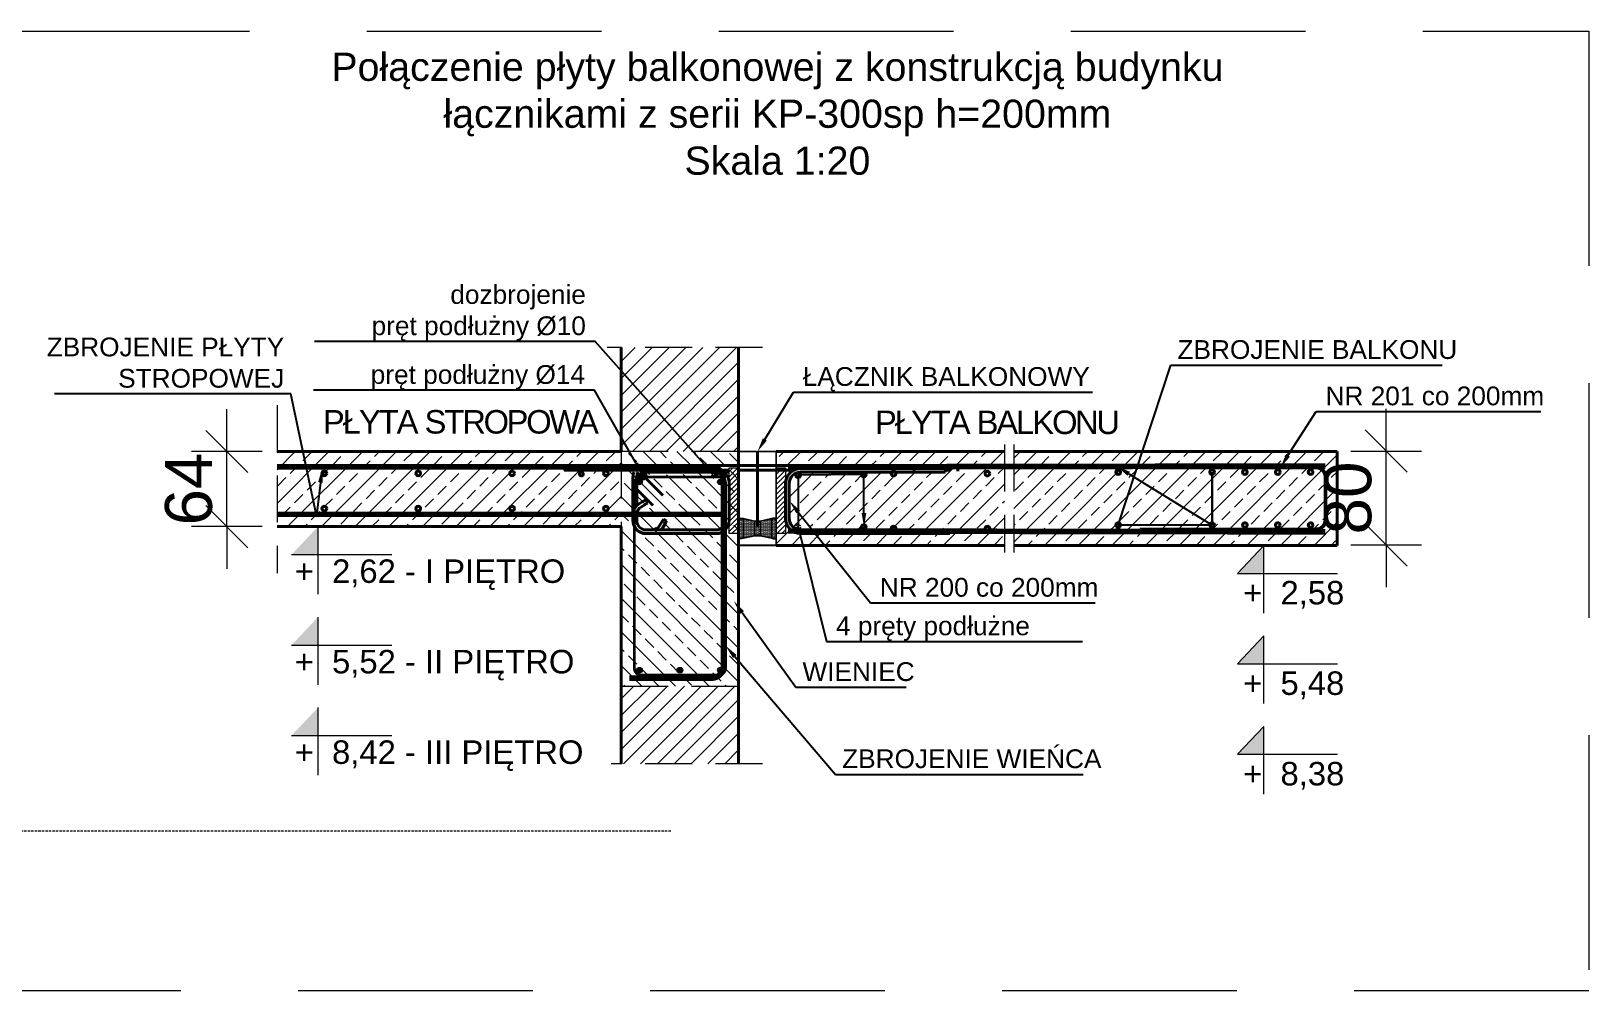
# Model space of a CAD drawing. Header units: millimetres. Extents: x -21220 to 1756793, y -806857 to 86733.
# Drawn here: x 218865 to 222183, y 80810 to 82855 of the extents above; entities that cross this region are included whole.
import ezdxf
from ezdxf import colors
from ezdxf.entities.mleader import LeaderData, LeaderLine
from ezdxf.math import Vec2, Vec3

# ---------------------------------------------------------------- set-up
doc = ezdxf.new("R2010")
doc.units = ezdxf.units.MM
doc.header["$LTSCALE"] = 10
doc.header["$MEASUREMENT"] = 0
for name, pattern in [('ACANSTGL', [0.11811023622, 0.07874015748, -0.03937007874]), ('DASHED', [0.75, 0.5, -0.25]), ('DASHED2', [0.375, 0.25, -0.125])]:
    doc.linetypes.add(name, pattern=pattern)
doc.layers.get('Defpoints').update_dxf_attribs({"color": 2, "lineweight": 50})
for name, color, linetype, lineweight in [('e-cad_prety_widok', 1, 'Continuous', 40), ('G-Bloki', 221, 'Continuous', 5), ('G-Cienka', 4, 'Continuous', 9), ('G-Elementy konstrukcyjne', 1, 'Continuous', 40), ('G-Kreskowanie', 9, 'Continuous', 5), ('G-Opisy', 2, 'Continuous', 18), ('G-Przerywana', 8, 'DASHED', 15), ('G-Wymiary', 4, 'Continuous', 9)]:
    doc.layers.add(name, color=color, linetype=linetype, lineweight=lineweight)
doc.layers.add('G-Prety', color=1, linetype='Continuous')
doc.styles.add('Arial-GG', font='arial.ttf')
doc.styles.get("Standard").update_dxf_attribs({"font": 'arial.ttf'})
doc.dimstyles.new('W-1 do 50-20-GG mm', dxfattribs={"dimscale": 50, "dimtxt": 2, "dimasz": 1.8, "dimexe": 1.5, "dimexo": 0, "dimgap": 0.6, "dimtad": 1, "dimdec": 1, "dimlfac": 0.4, "dimrnd": 1, "dimtxsty": 'Arial-GG', "dimblk": 'OBLIQUE', "dimcen": 0, "dimdle": 1, "dimclrd": 4, "dimclre": 4, "dimclrt": 7, "dimadec": 1, "dimazin": 0, "dimtfac": 1, "dimtdec": 1, "dimtix": 1, "dimtmove": 0, "dimatfit": 2, "dimfxl": 1.5, "dimfxlon": 1, "dimlwd": -1, "dimlwe": -1, "dimarcsym": 0})
pattern_1 = [(44.99999999999999, (-864958.3433152544, -88164.43516626302), (-35.92102448427661, 35.92102448427661), []), (44.99999999999999, (-864922.4222908304, -88164.43516626302), (-35.92102448427661, 35.92102448427661), [25.4, -12.7])]
pattern_2 = [(44.99999999999999, (220878.4282193531, 80228.0364859195), (-3.535533905932737, 3.535533905932738), [])]

# ---------------------------------------------------------------- blocks, each defined once
blk = doc.blocks.new('wkladka stalowa')
h = blk.add_hatch()
h.set_pattern_fill('DOTS', color=256, scale=1.5, style=0)
h.set_pattern_definition([(0, (-1041.12400830874, 2574.682249581525), (1.190625, 2.38125), [0, -2.38125])])
h.paths.add_polyline_path([(0.9999908777226665, 42.00000444438592), (10.99999087772267, 42.00000444438592), (34.99999087772267, 36.50000444438592), (46.99999087772267, 36.50000444438592), (70.99999087772267, 42.00000444438592), (80.99999087772267, 42.00000444438592), (80.99999087772267, 2.000004444385922), (70.99999087772267, 2.000004444385922), (46.99999087772267, 7.500004444385922), (34.99999087772358, 7.500004444385922), (10.99999087772267, 2.000004444385922), (0.9999908777226665, 2.000004444385922)])
for p, q in [((10.99999087772267, 42.00000444438592), (10.99999087772267, 2.000004444385922)), ((34.99999087772267, 36.50000444438592), (34.99999087772267, 7.500004444385922)), ((46.99999087772267, 36.50000444438592), (46.99999087772267, 7.500004444385922)), ((70.99999087772267, 42.00000444438592), (70.99999087772267, 2.000004444385922))]:
    blk.add_line(p, q)
for points in [[(7.999990877722666, 1.000004444385922), (7.999990877722666, 4.444385922397487e-06), (-9.122277333517559e-06, 4.444385922397487e-06), (-9.122277333517559e-06, 44.00000444438592), (7.999990877722666, 44.00000444438592), (7.999990877722666, 43.00000444438592)], [(0.9999908777226665, 42.00000444438592), (0.9999908777226665, 43.00000444438592), (11.11310806035726, 43.00000444438592), (35.11310806035726, 37.50000444438592), (46.88687369508807, 37.50000444438592), (70.88687369508807, 43.00000444438592), (80.99999087772267, 43.00000444438592), (80.99999087772267, 42.00000444438592)], [(0.9999908777226665, 42.00000444438592), (10.99999087772267, 42.00000444438592), (34.99999087772267, 36.50000444438592), (46.99999087772267, 36.50000444438592), (70.99999087772267, 42.00000444438592), (80.99999087772267, 42.00000444438592), (80.99999087772267, 2.000004444385922), (70.99999087772267, 2.000004444385922), (46.99999087772267, 7.500004444385922), (34.99999087772358, 7.500004444385922), (10.99999087772267, 2.000004444385922), (0.9999908777226665, 2.000004444385922), (0.9999908777226665, 42.00000444438592)], [(73.99999087772267, 1.000004444385922), (73.99999087772267, 4.444385922397487e-06), (81.99999087772267, 4.444385922397487e-06), (81.99999087772267, 44.00000444438592), (73.99999087772267, 44.00000444438592), (73.99999087772267, 43.00000444438592)], [(81.99999087772267, 43.00000444438592), (81.99999087772267, 1.000004444385922)], [(80.99999087772267, 2.000004444385922), (80.99999087772267, 1.000004444385922), (70.88687369508807, 1.000004444385922), (46.88687369508807, 6.500004444385922), (35.11310806035817, 6.500004444385922), (11.11310806035726, 1.000004444385922), (0.9999908777226665, 1.000004444385922), (0.9999908777226665, 2.000004444385922)]]:
    blk.add_lwpolyline(points)
blk = doc.blocks.new('_Oblique')
at = {"color": 0, "linetype": 'ByBlock', "lineweight": -2}
blk.add_line((-0.5, -0.5), (0.5, 0.5), dxfattribs=at)
blk = doc.blocks.new('*D958')
at = {"layer": 'Defpoints', "color": 0, "ltscale": 2, "transparency": 16777216}
for p in [(219281.5737355831, 81959.42570603767), (219365.266899704, 81959.42570603767, 0.05514700226830295), (219365.2668985245, 81799.42570603767, 0.05514700226830295)]:
    blk.add_point(p, dxfattribs=at)
at = {"layer": 'G-Wymiary', "color": 4, "ltscale": 2, "transparency": 16777216}
for p, q in [((219281.5737355831, 81959.42570603767), (219281.5737355831, 82049.42570603767)), ((219356.573726526, 81959.42570603767), (219206.5737355831, 81959.42570603767)), ((219281.5737355831, 81799.42570603767), (219281.5737355831, 81959.42570603767)), ((219356.573726526, 81799.42570603767), (219206.5737355831, 81799.42570603767)), ((219281.5737355831, 81799.42570603767), (219281.5737355831, 81709.42570603767))]:
    blk.add_line(p, q, dxfattribs=at)
at = {"layer": 'G-Wymiary', "color": 4, "ltscale": 2, "transparency": 16777216, "xscale": 90, "yscale": 90, "zscale": 90}
for p, rotation in [((219281.5737355831, 81959.42570603767), 270), ((219281.5737355831, 81799.42570603767), 90)]:
    blk.add_blockref('_Oblique', p, dxfattribs=dict(at, rotation=rotation))
at = {"layer": 'G-Wymiary', "color": 7, "ltscale": 2, "transparency": 16777216, "insert": (219200.5164368109, 81879.4257060377), "char_height": 100, "attachment_point": 5, "rotation": 90, "style": 'Arial-GG'}
blk.add_mtext('64', dxfattribs=at)
blk = doc.blocks.new('*D959')
at = {"layer": 'Defpoints', "color": 0, "ltscale": 2, "transparency": 16777216}
for p in [(220923.8132118734, 81960.30756004737, 0.05514700226830295), (221751.6464734427, 81960.30756004737), (220923.8132118734, 81760.30756004737, 0.05514700226830295)]:
    blk.add_point(p, dxfattribs=at)
at = {"layer": 'G-Wymiary', "color": 4, "ltscale": 2, "transparency": 16777216}
for p, q in [((221751.6464734427, 81960.30756004737), (221751.6464734427, 82050.30756004737)), ((221676.6464737225, 81960.30756004737), (221826.6464734427, 81960.30756004737)), ((221751.6464734427, 81760.30756004737), (221751.6464734427, 81960.30756004737)), ((221676.6464737225, 81760.30756004737), (221826.6464734427, 81760.30756004737)), ((221751.6464734427, 81760.30756004737), (221751.6464734427, 81670.30756004737))]:
    blk.add_line(p, q, dxfattribs=at)
at = {"layer": 'G-Wymiary', "color": 4, "ltscale": 2, "transparency": 16777216, "xscale": 90, "yscale": 90, "zscale": 90}
for p, rotation in [((221751.6464734427, 81960.30756004737), 270), ((221751.6464734427, 81760.30756004737), 90)]:
    blk.add_blockref('_Oblique', p, dxfattribs=dict(at, rotation=rotation))
at = {"layer": 'G-Wymiary', "color": 7, "ltscale": 2, "transparency": 16777216, "insert": (221670.5891746705, 81860.3075600474), "char_height": 100, "attachment_point": 5, "rotation": 90, "style": 'Arial-GG'}
blk.add_mtext('80', dxfattribs=at)

msp = doc.modelspace()

# ---------------------------------------------------------------- hatches: boundary and pattern name
at = {"layer": 'G-Kreskowanie', "ltscale": 2}
h = msp.add_hatch(dxfattribs=at)
h.set_pattern_fill('ANSI31', color=256, scale=8, style=0)
h.set_pattern_definition([(44.99999999999999, (-864958.3433152544, -88164.43516626302), (-17.9605122421383, 17.96051224213831), [])])
h.paths.add_polyline_path([(220121.7746614341, 82180.96838984615), (220121.7746588322, 82131.46221309016), (220274.5438261665, 81959.42569855764), (220371.9223645541, 81959.42569855764), (220371.9223644938, 81959.42569855764), (220371.9223643404, 82180.96838721819), (220121.7746614341, 82180.96838721819)])
h.paths.add_polyline_path([(220121.7746588322, 82131.46221309016), (220121.7746513314, 81988.72761421266), (220138.3746108201, 81959.42569855764), (220274.5438261665, 81959.42569855764)])
h.paths.add_polyline_path([(220371.9223649551, 81294.01444680523), (220371.9223646671, 81709.42569855764), (220371.9223645541, 81459.42569855764), (220121.7746738114, 81459.42569855764), (220121.7746516052, 81709.42569855764), (220121.7746405725, 81294.01444680523)])
h = msp.add_hatch(dxfattribs=at)
h.set_pattern_fill('ANSI33', color=256, scale=8, style=0)
h.set_pattern_definition(pattern_1)
h.paths.add_polyline_path([(220121.7746497903, 81959.42570121028), (219388.5276103418, 81959.42570306116), (219388.5276103418, 81799.42570306116), (220121.7746497903, 81799.42570121028), (220121.7746744747, 81799.42570121028), (220121.7746753595, 81919.42569855764), (220001.9223537799, 81919.42569855764), (220001.9223537792, 81929.42569855764), (220121.7746754331, 81929.42569855764), (220121.7746756542, 81959.42569855764)])
h.paths.add_polyline_path([(220040.9223537792, 81911.42569855764, -1), (220032.9223537792, 81911.42569855764, -1)], flags=16)
h.paths.add_polyline_path([(220451.9223537792, 81959.42569855764), (220451.9223537792, 81929.42569855764), (220821.9223537792, 81929.42569855764), (220821.9223537792, 81919.42569855764), (220811.9223537792, 81919.42569855764), (220811.9223537792, 81915.42569855764), (220639.5395532874, 81915.42569855764, -0.3657741380124415), (220643.7026853363, 81910.49623083451, -2.153450718222579), (220637.8658173853, 81915.42569855764), (220503.9223537792, 81915.42569855764, 0.414213562373095), (220479.9223537792, 81891.42569855764), (220479.9223537792, 81845.42569855764), (220479.9223537792, 81836.42569855764), (220479.9223537792, 81816.42569855764, 0.414213562373095), (220503.9223537792, 81792.42569855764), (220518.5286424239, 81792.42569855764), (220515.4145543538, 81810.70795359148), (220530.4286987321, 81792.42569855764), (220612.2839227612, 81792.42569855764), (220811.9223537792, 81792.42569855764), (220821.9223537792, 81792.42569855764), (220821.9223537792, 81784.42569855764), (220811.9223537792, 81784.42569855764), (220634.1910692961, 81784.42569855764), (220626.020366437, 81759.42569855764), (220938.1157754634, 81759.42569855764), (220938.1157754634, 81959.42569855764)])
h.paths.add_polyline_path([(220503.7026853363, 81798.92881325074, -1), (220493.7026853363, 81798.92881325074, -1)], flags=16)
h.paths.add_polyline_path([(220643.7026853363, 81798.22994562797, -1), (220633.7026853363, 81798.22994562797, -1)], flags=16)
h.paths.add_polyline_path([(220503.7026853363, 81908.82035265293, -1), (220493.7026853363, 81908.82035265293, -1)], flags=16)
h.paths.add_polyline_path([(220452.922353779, 81784.42569855764), (220452.922353779, 81773.4256985574), (220451.9223537792, 81773.4256985574), (220451.9223537792, 81759.42569855764), (220508.4568006624, 81759.42569855764), (220502.2732980009, 81784.46821719501, -0.3991925715631428), (220471.9223537792, 81816.42569855764), (220471.9223537792, 81784.42569855764)])
h.paths.add_polyline_path([(220508.4568006624, 81759.42569855764), (220524.1496616106, 81759.42569855764), (220519.8913137419, 81784.42569855764), (220503.9223537792, 81784.42569855764, -0.01288967109875869), (220502.2732980009, 81784.46821719501)])
h.paths.add_polyline_path([(220524.1496616106, 81759.42569855764), (220557.5296643164, 81759.42569855764), (220536.9986297828, 81784.42569855764), (220519.8913137419, 81784.42569855764)])
h.paths.add_polyline_path([(220557.5296643164, 81759.42569855764), (220604.9000383306, 81759.42569855764), (220610.4938901719, 81784.42569855764), (220536.9986297828, 81784.42569855764)])
h.paths.add_polyline_path([(220604.9000383306, 81759.42569855764), (220626.020366437, 81759.42569855764), (220634.1910692961, 81784.42569855764), (220610.4938901719, 81784.42569855764)])
h.paths.add_polyline_path([(220121.7746513314, 81988.72761421266), (220121.7746497914, 81959.42570118513), (220121.7746756542, 81959.42569855764), (220138.3746108201, 81959.42569855764)])
h = msp.add_hatch(dxfattribs=at)
h.set_pattern_fill('ANSI33', color=256, scale=8, angle=90, style=0)
h.set_pattern_definition([(135, (-895920.1553778506, -102292.8730028907), (-35.92102448427661, -35.92102448427661), []), (135, (-895920.1553778506, -102256.9519784667), (-35.92102448427661, -35.92102448427661), [25.4, -12.7])])
h.paths.add_polyline_path([(220371.9223669302, 81709.42569855764), (220371.9223645541, 81759.42569855764), (220371.9223652557, 81759.42569855764), (220371.9223655707, 81774.4256985567), (220371.9223645541, 81774.4256985567), (220370.9223645544, 81774.4256985567), (220370.9223645544, 81818.4256985567), (220371.9223645541, 81818.4256985567), (220371.9223645541, 81887.32569855708), (220371.9223645541, 81888.32569855708), (220371.9223645541, 81897.77491188166), (220371.9223645541, 81900.66392853623), (220364.5538432791, 81910.05892892717), (220364.5538432791, 81910.05892892671, 0.1989123673817974), (220341.926426281, 81919.43151192903), (220151.9223645541, 81919.43151192903), (220151.9223645541, 81919.42569855577, -0.414213562373095), (220154.9223645541, 81916.42569855577, -2.414213562373095), (220151.9223645541, 81919.42569855577), (220151.9223645541, 81919.43151192903), (220121.7746753595, 81919.43151192903), (220121.7746744747, 81799.42569855764), (220121.7746738114, 81799.42569855694), (220121.7746738114, 81459.42569855764), (220371.9223645541, 81459.42569855764)])
h.paths.add_polyline_path([(220221.7746500932, 81914.28816619352, -1), (220211.7746500932, 81914.28816619352, -1)], flags=16)
h.paths.add_polyline_path([(220371.9223645541, 81947.9256985567), (220371.9223645541, 81959.42569855764), (220121.7746756542, 81959.42569855764), (220121.7746754331, 81929.42569855764), (220371.9223645541, 81929.42569855764), (220371.9223645541, 81944.88124930556)])
h = msp.add_hatch(dxfattribs=at)
h.set_pattern_fill('ANSI33', color=256, scale=8, style=0)
h.set_pattern_definition(pattern_1)
h.paths.add_polyline_path([(220958.1157754634, 81959.42569855764), (220958.1157754634, 81759.42569855764), (221647.2950695101, 81759.42569855764), (221647.2950695101, 81959.42569855764)])
at = {"layer": 'G-Kreskowanie'}
h = msp.add_hatch(color=1, dxfattribs=at)
h.dxf.hatch_style = 1
edge = h.paths.add_edge_path()
edge.add_arc((220167.794698223, 81907.49395015556), 7, 0, 360)
h = msp.add_hatch(dxfattribs=at)
h.set_pattern_fill('ANSI31', color=256, style=0)
h.set_pattern_definition([(44.99999999999999, (-2959206.972357848, -270754.3525677901), (-2.245064030267288, 2.245064030267288), [])])
edge = h.paths.add_edge_path()
edge.add_arc((220318.4257304524, 81910.00937983277), 5.000000000354476, 191.4591559045767, 466.9596132830214)
edge.add_arc((220318.4257304524, 81910.00937983277), 4.999999999985653, 106.9596132830214, 191.4591559045766)
h = msp.add_hatch(dxfattribs=at)
h.set_pattern_fill('ANSI31', color=256, scale=60, style=0)
h.set_pattern_definition([(44.99999999999999, (220878.4282193531, 79812.43129276659), (-5.303300858899107, 5.303300858899107), [])])
h.paths.add_polyline_path([(220471.9223537792, 81784.42569855764), (220451.9223537792, 81784.42569855764), (220451.9223537792, 81924.42569855764), (220471.9223537792, 81924.42569855764)])
h.paths.add_polyline_path([(220371.9223537792, 81924.42569855764), (220371.9223537792, 81784.42569855764), (220351.9223537792, 81784.42569855764), (220351.9223537792, 81924.42569855764)])
at = {"layer": 'G-Kreskowanie', "ltscale": 2}
h = msp.add_hatch(color=256, dxfattribs=at)
edge = h.paths.add_edge_path()
edge.add_line((220811.9223537792, 81784.42569855764), (220811.9223537792, 81792.42569855764))
edge.add_line((220811.9223537792, 81792.42569855764), (220503.9223537792, 81792.42569855764))
edge.add_arc((220503.9374179977, 81816.46315687231), 24.03746303531029, 182.4736575954921, 269.96409287454134, ccw=False)
edge.add_line((220479.9223537792, 81815.42569855764), (220479.9223537792, 81891.42569855764))
edge.add_arc((220503.9223537794, 81891.4256985574), 24.00000000018626, 90.00000000077819, 180, ccw=False)
edge.add_line((220503.9223537792, 81915.42569855764), (220811.9223537792, 81915.42569855764))
edge.add_line((220811.9223537792, 81915.42569855764), (220811.9223537792, 81923.42569855764))
edge.add_line((220811.9223537792, 81923.42569855764), (220503.9223537792, 81923.42569855764))
edge.add_arc((220503.9223537792, 81891.42569855752), 32.00000000006985, 90, 179.9999999998332)
edge.add_line((220471.9223537792, 81891.42569855764), (220471.9223537792, 81815.42569855764))
edge.add_arc((220503.9335857939, 81816.45342192706), 32.02772533930901, 181.8388543340258, 269.9799065647017)
edge.add_line((220503.9223537794, 81784.42569855764), (220811.9223537789, 81784.42569855764))
at = {"layer": 'G-Kreskowanie'}
h = msp.add_hatch(dxfattribs=at)
h.set_pattern_fill('ANSI31', color=256, scale=40, style=0)
h.set_pattern_definition(pattern_2)
edge = h.paths.add_edge_path()
edge.add_arc((220498.7026853375, 81908.82035265304), 5.000000000354476, 191.4591559045767, 466.9596132830214)
edge.add_arc((220498.7026853375, 81908.82035265304), 4.999999999985653, 106.9596132830214, 191.4591559045766)
h = msp.add_hatch(dxfattribs=at)
h.set_pattern_fill('ANSI31', color=256, scale=40, style=0)
h.set_pattern_definition(pattern_2)
edge = h.paths.add_edge_path()
edge.add_arc((220638.7026853375, 81910.49623083451), 5.000000000354476, 191.4591559045767, 466.9596132830214)
edge.add_arc((220638.7026853375, 81910.49623083451), 4.999999999985653, 106.9596132830214, 191.4591559045766)
at = {"layer": 'G-Kreskowanie', "ltscale": 0.8}
h = msp.add_hatch(color=256, dxfattribs=at)
edge = h.paths.add_edge_path()
edge.add_arc((220160.7223645542, 81894.40666405275), 6.000000009000001, 0, 360)
h = msp.add_hatch(color=256, dxfattribs=at)
edge = h.paths.add_edge_path()
edge.add_arc((220333.1223645539, 81894.40666405275), 6.000000018000001, 0, 360)
for points in [[(219475.9869712526, 81799.42569295946), (219475.9869619047, 81799.42569295946), (219419.5469712524, 81739.7657028404), (219475.9869712526, 81739.7657028404)], [(221491.1163644397, 81759.42568867654), (221491.1163550918, 81759.42568867654), (221434.6763644395, 81699.7656985576), (221491.1163644397, 81699.7656985576)], [(219475.9869712526, 81606.588701954), (219475.9869619047, 81606.588701954), (219419.5469712524, 81546.92871183506), (219475.9869712526, 81546.92871183506)], [(221491.1163644397, 81566.58869767119), (221491.1163550918, 81566.58869767119), (221434.6763644395, 81506.92870755214), (221491.1163644397, 81506.92870755214)], [(219475.9869712526, 81413.75171094853), (219475.9869619047, 81413.75171094853), (219419.5469712524, 81354.09172082948), (219475.9869712526, 81354.09172082948)], [(221491.1163644397, 81373.75170666561), (221491.1163550918, 81373.75170666561), (221434.6763644395, 81314.09171654657), (221491.1163644397, 81314.09171654657)]]:
    msp.add_hatch(color=256, dxfattribs=at).paths.add_polyline_path(points)
at = {"layer": 'G-Kreskowanie', "ltscale": 2}
h = msp.add_hatch(dxfattribs=at)
h.set_pattern_fill('ANSI31', color=256, scale=40, style=0)
h.set_pattern_definition(pattern_2)
edge = h.paths.add_edge_path()
edge.add_arc((220498.7026853375, 81798.92881325062), 5.000000000354476, -106.95961328302138, 168.5408440954233, ccw=False)
edge.add_arc((220498.7026853375, 81798.92881325062), 4.999999999985653, 168.5408440954233, 253.04038671697862, ccw=False)
at = {"layer": 'G-Kreskowanie'}
h = msp.add_hatch(dxfattribs=at)
h.set_pattern_fill('ANSI31', color=256, scale=40, style=0)
h.set_pattern_definition(pattern_2)
edge = h.paths.add_edge_path()
edge.add_arc((220638.7026853375, 81798.22994562797), 5.000000000354476, -106.95961328302138, 168.5408440954233, ccw=False)
edge.add_arc((220638.7026853375, 81798.22994562797), 4.999999999985653, 168.5408440954233, 253.04038671697862, ccw=False)
at = {"layer": 'G-Kreskowanie', "ltscale": 0.8}
h = msp.add_hatch(color=256, dxfattribs=at)
edge = h.paths.add_edge_path()
edge.add_arc((220160.7223645542, 81493.44583370606), 6.000000009000001, 0, 360)
h = msp.add_hatch(color=256, dxfattribs=at)
edge = h.paths.add_edge_path()
edge.add_arc((220246.9223645541, 81493.44583370606), 6.000000009000001, 0, 360)
h = msp.add_hatch(color=256, dxfattribs=at)
edge = h.paths.add_edge_path()
edge.add_arc((220333.1223645539, 81493.44583370606), 6.000000018000001, 0, 360)

# ---------------------------------------------------------------- linework, layer by layer
at = {"color": 1}
msp.add_line((220351.9223537792, 81836.42569855764), (220351.9223537792, 81902.42569855764), dxfattribs=at)
at = {"layer": 'e-cad_prety_widok', "color": 1}
for p, q in [((220163.2190606906, 81915.42569855764), (220319.9223537792, 81915.42569855764)), ((220503.9223537792, 81923.42569855764), (220811.9223537792, 81923.42569855764)), ((220146.9223537792, 81904.42569855764), (220146.9223537792, 81812.42569855764)), ((220154.9223537792, 81904.42569855764), (220154.9223537792, 81844.00530522759)), ((220343.9223537792, 81891.42569855764), (220343.9223537792, 81812.42569855764)), ((220351.9223537792, 81812.42569855764), (220351.9223537792, 81891.42569855764)), ((220471.9223537792, 81845.42569855764), (220471.9223537792, 81891.42569855764)), ((220471.9223537792, 81816.42569855764), (220471.9223537792, 81891.42569855764)), ((220160.9223537792, 81848.67440986342), (220173.9127348363, 81856.17440986342)), ((220177.9127348363, 81849.24620663316), (220164.9243163746, 81841.7473397383)), ((220173.9127348363, 81856.17440986342), (220177.9127348363, 81849.24620663316)), ((220154.9223537792, 81812.42569855764), (220154.9223537792, 81824.45617746818)), ((220211.7428618546, 81815.4160796142), (220204.2428618546, 81802.42569855764)), ((220211.1710650851, 81798.42569855764), (220218.6710650851, 81811.4160796142)), ((220218.6710650851, 81811.4160796142), (220211.7428618546, 81815.4160796142)), ((220323.9223537792, 81792.42569855764), (220174.9223537792, 81792.42569855764)), ((220174.9223537792, 81784.42569855764), (220323.9223537792, 81784.42569855764)), ((220821.9223537792, 81792.42569855764), (220821.9223537792, 81784.42569855764))]:
    msp.add_line(p, q, dxfattribs=at)
at = {"layer": 'e-cad_prety_widok', "ltscale": 2}
for p, q in [((220503.9223537792, 81923.42569855764), (220811.9223537792, 81923.42569855764)), ((220503.9223537792, 81915.42569855764), (220811.9223537792, 81915.42569855764)), ((220811.9223537792, 81915.42569855764), (220503.9223537792, 81915.42569855764)), ((220746.0007565524, 81925.43712918914), (220746.0007565524, 81917.43712918914)), ((220746.0007565524, 81925.43712918914), (220746.0007565524, 81917.43712918914)), ((220811.9223537792, 81923.42569855764), (220811.9223537792, 81915.42569855764)), ((220839.1120016482, 81917.43712918914), (220839.1120016482, 81927.43712918914)), ((220479.9223537792, 81845.42569855764), (220479.9223537792, 81891.42569855764)), ((220479.9223537792, 81891.42569855764), (220479.9223537792, 81816.42569855764)), ((220479.9223537792, 81891.42569855764), (220479.9223537792, 81816.42569855764)), ((220503.9223537792, 81792.42569855764), (220821.9223537792, 81792.42569855764)), ((220503.9223537792, 81792.42569855764), (220811.9223537792, 81792.42569855764)), ((220821.9223537792, 81784.42569855764), (220503.9223537792, 81784.42569855764)), ((220811.9223537792, 81784.42569855764), (220503.9223537792, 81784.42569855764)), ((220746.0007565524, 81790.43712918635), (220746.0007565524, 81782.43712918635)), ((220755.1120016482, 81782.43712918635), (220755.1120016482, 81790.43712918635))]:
    msp.add_line(p, q, dxfattribs=at)
at = {"layer": 'e-cad_prety_widok', "linetype": 'ACANSTGL', "ltscale": 15}
msp.add_line((220471.9223537792, 81816.42569855764), (220471.9223537792, 81891.42569855764), dxfattribs=at)
at = {"layer": 'e-cad_prety_widok', "color": 1}
for points in [[(220351.9223537792, 81919.42569855764), (220319.9223537792, 81919.42569855764), (220001.9223537799, 81919.42569855764), (220001.9223537792, 81929.42569855764), (220371.9223537792, 81929.42569855764)], [(220351.9223537792, 81915.42569855764), (220341.0883642677, 81915.42569855764)], [(220371.922364583, 81929.42569855764), (220821.9223537792, 81929.42569855764), (220821.9223537792, 81919.42569855764), (220821.9223537792, 81919.42569855764)], [(220488.4304203938, 81919.42569855764), (220371.9223645928, 81919.42569855764)], [(220821.9223537792, 81919.42569855764), (220811.9223537792, 81919.42569855764)]]:
    msp.add_lwpolyline(points, dxfattribs=at)
at = {"layer": 'e-cad_prety_widok', "ltscale": 2}
msp.add_lwpolyline([(221226.2949695101, 81793.42570306116, 8, 8, 0), (221602.2951695097, 81793.42590306117, 8, 8, 0.41421356), (221622.2951695097, 81813.42570306116, 8, 8, 0), (221622.2949695101, 81905.42570306116, 8, 8, 0.41421356), (221602.2951695097, 81925.42590306117, 8, 8, 0), (221226.2951695097, 81925.42580306111, 0, 0, 0)], format="xyseb", dxfattribs=at)
for points in [[(220479.9223537792, 81891.42569855764), (220479.9223537792, 81836.42569855764)], [(220811.9223537792, 81784.42569855764), (220811.9223537792, 81792.42569855764)]]:
    msp.add_lwpolyline(points, dxfattribs=at)
for centre in [(219489.3250437041, 81912.79554111836), (219689.3250437041, 81912.79554111836), (219889.3250437041, 81912.79554111836), (220089.3250437041, 81912.79554111836), (220498.7026853363, 81908.82035265293), (220638.7026853363, 81910.49623083451), (220702.0540439456, 81912.29961575556), (220902.0540439456, 81912.29961575556), (221180.6506422539, 81915.51025787904), (221380.6506422539, 81915.51025787904), (221450.6506422539, 81915.51025787904), (221520.6506422539, 81915.51025787904), (221590.6506422539, 81915.51025787904), (219489.3250437041, 81837.91471215943), (219689.3250437041, 81837.91471215943), (219889.3250437041, 81837.91471215943), (220089.3250437041, 81837.91471215943), (221180.6506422539, 81802.70664966223), (221380.6506422539, 81802.70664966223), (221450.6506422539, 81802.70664966223), (221520.6506422539, 81802.70664966223), (221590.6506422539, 81802.70664966223), (220638.7026853363, 81798.22994562797), (220702.0540439456, 81795.29767557362), (220902.0540439456, 81795.29767557362)]:
    msp.add_circle(centre, 5, dxfattribs=at)
at = {"layer": 'e-cad_prety_widok', "color": 1}
for centre, radius in [((220036.9223537792, 81911.42569855764), 4), ((220167.794698223, 81907.49395015556), 7)]:
    msp.add_circle(centre, radius, dxfattribs=at)
at = {"layer": 'e-cad_prety_widok', "linetype": 'ACANSTGL', "ltscale": 15}
msp.add_circle((220318.4257304519, 81910.00937983277), 5, dxfattribs=at)
msp.add_circle((220318.4257304519, 81910.00937983277), 5, dxfattribs=at)
at = {"layer": 'e-cad_prety_widok', "color": 1}
for centre, radius, start, end in [((220174.9223537792, 81904.42569855764), 28.0000000000497, 156.8676035950301, 180), ((220174.9223537792, 81904.42569855764), 20.00000000000285, 146.6329870375709, 180), ((220319.9223537792, 81891.42569855764), 24, 0, 90), ((220319.9223537792, 81891.42569855764), 32, 0, 48.59037786341514), ((220175.187537238, 81824.15331043105), 28.36863334768087, 120.1841864114346, 175.1054192064119), ((220174.9297736716, 81824.42137985397), 20.00745015296953, 120.0057281562748, 180.0996507493219), ((220174.9223537792, 81812.42569855764), 28, 180, 270), ((220174.9223537792, 81812.42569855764), 20, 180, 270), ((220323.9223537792, 81812.42569855764), 28, 270, 0), ((220323.9223537792, 81812.42569855764), 20, 270, 0), ((220186.9223537792, 81812.42569855764), 20.00000000007763, 270, 329.9999999958286), ((220186.9223537792, 81812.42569855729), 27.99999999995642, 314.4153086055879, 329.9999999958286)]:
    msp.add_arc(centre, radius, start, end, dxfattribs=at)
at = {"layer": 'e-cad_prety_widok', "ltscale": 2}
for centre, radius, start, end in [((220503.9223537792, 81891.42569855764), 32, 90, 180), ((220503.9223537792, 81891.42569855764), 32, 90, 180), ((220503.9223537792, 81891.42569855764), 24, 90, 180), ((220503.9223537792, 81891.42569855764), 23.9999999999709, 90, 180), ((220503.9223537792, 81816.42569855764), 32, 180, 270), ((220503.9223537792, 81816.42569855764), 32, 180, 270), ((220503.9223537792, 81816.42569855764), 24, 180, 270), ((220503.9223537792, 81816.42569855764), 24, 180, 270)]:
    msp.add_arc(centre, radius, start, end, dxfattribs=at)
at = {"layer": 'G-Cienka', "ltscale": 0.8}
msp.add_lwpolyline([(220210.8843053312, 81865.45792671107, 6, 6, 0), (220175.5289662716, 81900.81326577056, 6, 6, 0.66817864), (220149.9223645541, 81890.20666405279, 6, 6, 0), (220149.9223645541, 81497.64583370613, 6, 6, 0.41421356), (220164.9223645541, 81482.64583370613, 6, 6, 0), (220328.9223645541, 81482.64583370613, 6, 6, 0.41421356), (220343.9223645541, 81497.64583370613, 6, 6, 0), (220343.9223645541, 81890.20666405279, 6, 6, 0.41421356), (220328.9223645541, 81905.20666405279, 6, 6, 0), (220164.9223645541, 81905.20666405279, 6, 6, 0.66817864), (220154.315762836, 81879.60006233491, 6, 6, 0), (220189.6711018954, 81844.24472327554, 0, 0, 0)], format="xyseb", dxfattribs=at)
at = {"layer": 'G-Cienka'}
for points in [[(220371.9223537792, 81784.42569855764), (220351.9223537792, 81784.42569855764), (220351.9223537792, 81924.42569855764), (220371.9223537792, 81924.42569855764)], [(220451.9223537792, 81924.42569855764), (220471.9223537792, 81924.42569855764), (220471.9223537792, 81784.42569855764), (220451.9223537792, 81784.42569855764)]]:
    msp.add_lwpolyline(points, dxfattribs=at)
at = {"layer": 'G-Cienka', "ltscale": 0.8}
for centre, radius in [((220160.7223645542, 81894.40666405275), 6.000000009000001), ((220333.1223645539, 81894.40666405275), 6.000000018000001), ((220160.7223645542, 81493.44583370606), 6.000000009000001), ((220246.9223645541, 81493.44583370606), 6.000000009000001), ((220333.1223645539, 81493.44583370606), 6.000000018000001)]:
    msp.add_circle(centre, radius, dxfattribs=at)
at = {"layer": 'G-Elementy konstrukcyjne', "ltscale": 2}
for p, q in [((220121.7746614341, 82180.96838984615), (220121.7746497914, 81959.42570118513)), ((220371.9223649551, 81294.01444680523), (220371.9223643404, 82180.96838721819)), ((219388.5276103418, 81959.42570306116), (220121.7746497903, 81959.42570121028)), ((220411.9223537792, 81799.19630893774), (220411.9223537792, 81959.42569855764)), ((220451.9223537792, 81959.42569855764), (220938.1157754634, 81959.42569855764)), ((220958.1157754634, 81959.42569855764), (221647.2950695101, 81959.42569855764)), ((221647.2950695101, 81959.42569855764), (221647.2950695101, 81759.42569855764)), ((219388.5276103418, 81799.42570306116), (220121.7746497903, 81799.42570121028)), ((220121.7746539954, 81799.42570121028), (220121.7746405725, 81294.01444680523)), ((220451.9223537792, 81759.42569855764), (220938.1157754634, 81759.42569855764)), ((220958.1157754634, 81759.42569855764), (221647.2950695101, 81759.42569855764))]:
    msp.add_line(p, q, dxfattribs=at)
at = {"layer": 'G-Elementy konstrukcyjne', "ltscale": 2, "const_width": 4}
msp.add_lwpolyline([(220451.9223537792, 81759.42569855764), (220371.9223537792, 81759.42569855764), (220371.9223537792, 81959.42569855764), (220451.9223537792, 81959.42569855764)], close=True, dxfattribs=at)
at = {"layer": 'G-Opisy'}
for p, q in [((219475.9869712526, 81655.09570284036), (219475.9869712526, 81799.42570284044)), ((221491.1163644397, 81759.42569855764), (221434.6763644395, 81699.7656985576)), ((221491.1163644397, 81615.09569855756), (221491.1163644397, 81759.42569855764)), ((219419.5469712524, 81739.7657028404), (219632.9264986934, 81739.7657028404)), ((221434.6763644395, 81699.7656985576), (221648.0558918805, 81699.7656985576)), ((219475.9869712526, 81462.2587118349), (219475.9869712526, 81606.58871183498)), ((219419.5469712524, 81546.92871183506), (219632.9264986934, 81546.92871183506)), ((221491.1163644397, 81566.58870755206), (221434.6763644395, 81506.92870755214)), ((221491.1163644397, 81422.25870755198), (221491.1163644397, 81566.58870755206)), ((221434.6763644395, 81506.92870755214), (221648.0558918805, 81506.92870755214)), ((219475.9869712526, 81269.42172082933), (219475.9869712526, 81413.7517208294)), ((219419.5469712524, 81354.09172082948), (219632.9264986934, 81354.09172082948)), ((221491.1163644397, 81373.7517165466), (221434.6763644395, 81314.09171654657)), ((221491.1163644397, 81229.42171654652), (221491.1163644397, 81373.7517165466)), ((221434.6763644395, 81314.09171654657), (221648.0558918805, 81314.09171654657))]:
    msp.add_line(p, q, dxfattribs=at)
at = {"layer": 'G-Prety', "linetype": 'DASHED2', "ltscale": 100, "const_width": 12}
msp.add_lwpolyline([(220139.4222645471, 81476.43724503694), (220314.4224645467, 81476.43704503682, 0.41421356), (220339.4224645467, 81501.43724503694), (220339.4222645471, 81901.43724503694, 0.41421356), (220314.4224645467, 81926.43704503682), (219388.5276103418, 81926.43713126506)], format="xyb", dxfattribs=at)
for points in [[(220477.1700235321, 81926.59367192443), (221622.1427392629, 81928.4257397129)], [(219388.5276103418, 81825.48613469617), (220346.9223645469, 81825.48613469617)], [(220477.1700235321, 81790.0443041278), (221622.1427392629, 81788.21223633946)]]:
    msp.add_lwpolyline(points, dxfattribs=at)
at = {"layer": 'G-Przerywana', "ltscale": 100}
msp.add_lwpolyline([(218829.7662336095, 82855.17163289315), (222183.4317412504, 82855.17163289315), (222183.4317412504, 80810.0759457259), (218829.7662336095, 80810.0759457259)], close=True, dxfattribs=at)
at = {"layer": 'G-Przerywana', "ltscale": 20}
for points in [[(220422.7588101067, 82180.96838721819), (220091.760481504, 82180.96838721819)], [(219388.5276103418, 82058.47681802511), (219388.5276103418, 81700.24617786403)], [(220938.1157754634, 81974.42569855764), (220938.1157754634, 81744.42569855764)], [(220958.1157754634, 81974.42569855764), (220958.1157754634, 81744.42569855764)], [(220422.7588101067, 81294.01444680523), (220100.5166055821, 81294.01444680523)]]:
    msp.add_lwpolyline(points, dxfattribs=at)
msp.add_lwpolyline([(220371.9223645541, 81959.42569855764), (220121.7746756542, 81959.42569855764), (220121.7746738114, 81459.42569855764), (220371.9223645541, 81459.42569855764)], close=True, dxfattribs=at)
at = {"layer": 'G-Przerywana'}
msp.add_lwpolyline([(215227.4793452842, 81150.72221473407), (220227.4793452842, 81150.72221473407)], dxfattribs=at)
at = {"layer": 'G-Przerywana', "linetype": 'ACANSTGL', "ltscale": 15}
for centre in [(220498.7026853363, 81908.82035265293), (220638.7026853363, 81910.49623083451), (220498.7026853363, 81798.92881325074), (220498.7026853363, 81798.92881325074), (220638.7026853363, 81798.22994562797)]:
    msp.add_circle(centre, 5, dxfattribs=at)

# ---------------------------------------------------------------- block references
at = {"layer": 'G-Bloki', "xscale": -1}
msp.add_blockref('wkladka stalowa', (220452.9223446567, 81773.42569411302), dxfattribs=at)

# ---------------------------------------------------------------- texts
at = {"layer": 'G-Opisy', "insert": (220454.677693706, 82678.79641413584, 0.1102940045366059), "char_height": 60, "width": 1930.451373975356, "attachment_point": 5}
msp.add_mtext('Połączenie płyty balkonowej z konstrukcją budynku \\Płącznikami z serii KP-300sp h=200mm\\PSkala 1:20', dxfattribs=at)
at = {"layer": 'G-Opisy', "color": 3, "char_height": 50, "attachment_point": 1, "style": 'Arial-GG'}
for s, insert, width in [('\\T0.9;\\Q0;\\W1;PŁYTA STROPOWA', (219486.2613020502, 82047.65933760302, -0.05514700226830295), 718.6935620978475), ('\\T0.9;\\Q0;\\W1;PŁYTA BALKONU', (220662.4748199978, 82046.60689400393, -0.05514700226830295), 563.6646698674245)]:
    msp.add_mtext(s, dxfattribs=dict(at, insert=insert, width=width))
at = {"layer": 'G-Opisy', "char_height": 50, "attachment_point": 7, "style": 'Arial-GG'}
for s, insert in [('+  2,62 - I PIĘTRO', (219426.2070651648, 81664.26045284048)), ('+  2,58', (221446.8653925327, 81624.26044855756)), ('+  5,52 - II PIĘTRO', (219426.2070651648, 81471.4234618349)), ('+  5,48', (221446.8653925327, 81431.4234575521)), ('+  8,42 - III PIĘTRO', (219426.2070651648, 81278.58647082956)), ('+  8,38', (221446.8653925327, 81238.58646654664))]:
    msp.add_mtext(s, dxfattribs=dict(at, insert=insert))

# ---------------------------------------------------------------- dimensions: what is measured, and where the dimension line sits
at = {"layer": 'G-Wymiary', "ltscale": 2}
for base, p1, p2, picture, middle in [((219281.5737355831, 81959.42570603767, -0.05514700226830295), (219365.2668985245, 81799.42570603767), (219365.266899704, 81959.42570603767), '*D958', (219200.5164368109, 81879.4257060377, -0.05514700226830295)), ((221751.6464734427, 81960.30756004737, -0.05514700226830295), (220923.8132118734, 81760.30756004737), (220923.8132118734, 81960.30756004737), '*D959', (221670.5891746705, 81860.3075600474, -0.05514700226830295))]:
    dim = msp.add_linear_dim(base=base, p1=p1, p2=p2, angle=90, dimstyle='W-1 do 50-20-GG mm', dxfattribs=at)
    dim.commit()
    dim.dimension.update_dxf_attribs({"geometry": picture, "text_midpoint": middle})

# ---------------------------------------------------------------- leaders
at = {"layer": 'G-Opisy', "ltscale": 50}
ml = msp.add_multileader_mtext('Standard', dxfattribs=at)
ml.set_content('dozbrojenie\\Ppręt podłużny %%C10 ', color=2, style='Arial-GG')
ml.set_leader_properties(color=4)
ml.build(insert=Vec2(0, 0))
ml.multileader.update_dxf_attribs({"text_left_attachment_type": 5, "text_right_attachment_type": 5, "dogleg_length": 10, "arrow_head_size": 30, "scale": 2.5})
ctx = ml.context
ctx.base_point, ctx.scale, ctx.char_height, ctx.arrow_head_size, ctx.landing_gap_size, ctx.plane_origin = Vec3(219586.3257358147, 82194.03221211478), 2.5, 40, 30, 10, Vec3(219830.7910491643, 82875.26360605308)
ctx.left_attachment, ctx.right_attachment, ctx.text_align_type = 5, 5, 2
notes = []
notes.append((ctx, [(0, (1, 1, 0), (220066.6122296755, 82194.03221211478), (-1, 0), 10, [(0, [(220318.8257304518, 81910.00937983277)], 0, [])])]))
ctx.mtext.insert, ctx.mtext.defined_height, ctx.mtext.alignment, ctx.mtext.line_spacing_style, ctx.mtext.flow_direction = Vec3(220046.6122296755, 82314.03221211478), 32, 3, 2, 5
ml = msp.add_multileader_mtext('Standard', dxfattribs=at)
ml.set_content('ZBROJENIE PŁYTY\\PSTROPOWEJ', color=2, style='Arial-GG')
ml.set_leader_properties(color=4)
ml.build(insert=Vec2(0, 0))
ml.multileader.update_dxf_attribs({"text_left_attachment_type": 5, "text_right_attachment_type": 5, "dogleg_length": 10, "arrow_head_size": 30, "scale": 2.5})
ctx = ml.context
ctx.base_point, ctx.scale, ctx.char_height, ctx.arrow_head_size, ctx.landing_gap_size, ctx.plane_origin = Vec3(218889.356404303, 82082.14089731337), 2.5, 40, 30, 10, Vec3(219420.3934806231, 82660.86700188601)
ctx.left_attachment, ctx.right_attachment, ctx.text_align_type = 5, 5, 2
notes.append((ctx, [(1, (1, 1, 0), (219417.9403060765, 82082.14089731337), (-1, 0), 4, [(1, [(219484.7525820176, 81923.45443554968), (219472.4492707131, 81822.900172089)], 0, [])])]))
ctx.mtext.insert, ctx.mtext.defined_height, ctx.mtext.alignment, ctx.mtext.line_spacing_style, ctx.mtext.flow_direction = Vec3(219403.9403060765, 82202.14089731337), 32, 3, 2, 5
ml = msp.add_multileader_mtext('Standard', dxfattribs=at)
ml.set_content('ZBROJENIE BALKONU', color=2, style='Arial-GG')
ml.set_leader_properties(color=4)
ml.build(insert=Vec2(0, 0))
ml.multileader.update_dxf_attribs({"text_left_attachment_type": 5, "text_right_attachment_type": 5, "dogleg_length": 10, "arrow_head_size": 30, "scale": 2.5})
ctx = ml.context
ctx.base_point, ctx.scale, ctx.char_height, ctx.arrow_head_size, ctx.landing_gap_size, ctx.plane_origin = Vec3(221297.0354917822, 82143.34790369857), 2.5, 40, 30, 10, Vec3(221329.9802013913, 82722.0740082711)
ctx.left_attachment, ctx.right_attachment = 5, 5
notes.append((ctx, [(0, (1, 1, 0), (221293.0354917822, 82143.34790369857), (1, 0), 4, [(4, [(221177.6986519194, 81927.71458591428), (221380.6506422539, 81802.70664966223), (221380.6506422539, 81915.51025787904), (221380.6506422539, 81802.70664966223), (221180.6506422539, 81802.70664966223)], 0, [])])]))
ctx.mtext.insert, ctx.mtext.defined_height, ctx.mtext.line_spacing_style, ctx.mtext.flow_direction = Vec3(221307.0354917822, 82196.68123703194), 32, 2, 5
ml = msp.add_multileader_mtext('Standard', dxfattribs=at)
ml.set_content('pręt podłużny %%C14 ', color=2, style='Arial-GG')
ml.set_leader_properties(color=4)
ml.build(insert=Vec2(0, 0))
ml.multileader.update_dxf_attribs({"text_left_attachment_type": 5, "text_right_attachment_type": 5, "dogleg_length": 10, "arrow_head_size": 30, "scale": 2.5})
ctx = ml.context
ctx.base_point, ctx.scale, ctx.char_height, ctx.arrow_head_size, ctx.landing_gap_size, ctx.plane_origin = Vec3(219584.4655604778, 82090.13699424709), 2.5, 40, 30, 10, Vec3(219792.6875567057, 82733.05943625211)
ctx.left_attachment, ctx.right_attachment, ctx.text_align_type = 5, 5, 2
notes.append((ctx, [(0, (1, 1, 0), (220064.724769209, 82090.13699424709), (-1, 0), 10, [(0, [(220168.1946982231, 81907.49395015556)], 0, [])])]))
ctx.mtext.insert, ctx.mtext.defined_height, ctx.mtext.alignment, ctx.mtext.line_spacing_style, ctx.mtext.flow_direction = Vec3(220044.724769209, 82143.47032758035), 32, 3, 2, 5
ml = msp.add_multileader_mtext('Standard', dxfattribs=at)
ml.set_content('ŁĄCZNIK BALKONOWY', color=2, style='Arial-GG')
ml.set_leader_properties(color=4)
ml.build(insert=Vec2(0, 0))
ml.multileader.update_dxf_attribs({"text_left_attachment_type": 5, "text_right_attachment_type": 5, "dogleg_length": 10, "arrow_head_size": 30, "scale": 2.5})
ctx = ml.context
ctx.base_point, ctx.scale, ctx.char_height, ctx.arrow_head_size, ctx.landing_gap_size, ctx.plane_origin = Vec3(220498.5634589628, 82085.89707200078), 2.5, 40, 30, 10, Vec3(220918.5445723266, 82898.65545774996)
ctx.left_attachment, ctx.right_attachment = 5, 5
notes.append((ctx, [(0, (1, 1, 0), (220488.5634589628, 82085.89707200078), (1, 0), 10, [(0, [(220412.3223537791, 81959.42569855764)], 0, [])])]))
ctx.mtext.insert, ctx.mtext.defined_height, ctx.mtext.line_spacing_style, ctx.mtext.flow_direction = Vec3(220508.5634589628, 82139.23040533415), 32, 2, 5
ml = msp.add_multileader_mtext('Standard', dxfattribs=at)
ml.set_content('NR 201 co 200mm', color=2, style='Arial-GG')
ml.set_leader_properties(color=4)
ml.build(insert=Vec2(0, 0))
ml.multileader.update_dxf_attribs({"text_left_attachment_type": 5, "text_right_attachment_type": 5, "dogleg_length": 10, "arrow_head_size": 30, "scale": 2.5})
ctx = ml.context
ctx.base_point, ctx.scale, ctx.char_height, ctx.arrow_head_size, ctx.landing_gap_size, ctx.plane_origin = Vec3(221612.461150534, 82044.57725166157), 2.5, 40, 30, 10, Vec3(222032.442263898, 82864.65563741082)
ctx.left_attachment, ctx.right_attachment = 5, 5
notes.append((ctx, [(0, (1, 1, 0), (221602.461150534, 82044.57725166157), (1, 0), 10, [(0, [(221526.2200453505, 81925.42587821838)], 0, [])])]))
ctx.mtext.insert, ctx.mtext.defined_height, ctx.mtext.line_spacing_style, ctx.mtext.flow_direction = Vec3(221622.461150534, 82097.91058499494), 32, 2, 5
ml = msp.add_multileader_mtext('Standard', dxfattribs=at)
ml.set_content('4 pręty podłużne', color=2, style='Arial-GG')
ml.set_leader_properties(color=4)
ml.build(insert=Vec2(0, 0))
ml.multileader.update_dxf_attribs({"text_left_attachment_type": 5, "text_right_attachment_type": 5, "dogleg_length": 10, "arrow_head_size": 30, "scale": 2.5})
ctx = ml.context
ctx.base_point, ctx.scale, ctx.char_height, ctx.arrow_head_size, ctx.landing_gap_size, ctx.plane_origin = Vec3(220569.4518362235, 81554.5212632611), 2.5, 40, 30, 10, Vec3(220977.7112060813, 82313.9463156769)
ctx.left_attachment, ctx.right_attachment = 5, 5
notes.append((ctx, [(0, (1, 1, 0), (220559.4518362235, 81554.5212632611), (1, 0), 10, [(3, [(220639.1026853365, 81798.22994562797), (220638.7026853363, 81910.49623083451), (220498.7026853363, 81908.82035265293), (220498.7026853363, 81798.92881325074)], 0, [])])]))
ctx.mtext.insert, ctx.mtext.defined_height, ctx.mtext.line_spacing_style, ctx.mtext.flow_direction = Vec3(220579.4518362235, 81607.85459659442), 32, 2, 5
ml = msp.add_multileader_mtext('Standard', dxfattribs=at)
ml.set_content('NR 200 co 200mm', color=2, style='Arial-GG')
ml.set_leader_properties(color=4)
ml.build(insert=Vec2(0, 0))
ml.multileader.update_dxf_attribs({"text_left_attachment_type": 5, "text_right_attachment_type": 5, "dogleg_length": 10, "arrow_head_size": 30, "scale": 2.5})
ctx = ml.context
ctx.base_point, ctx.scale, ctx.char_height, ctx.arrow_head_size, ctx.landing_gap_size, ctx.plane_origin = Vec3(220662.7231837653, 81636.67858832912), 2.5, 40, 30, 10, Vec3(221029.3709637956, 82403.423640745)
ctx.left_attachment, ctx.right_attachment = 5, 5
notes.append((ctx, [(0, (1, 1, 0), (220652.7231837653, 81636.67858832912), (1, 0), 10, [(0, [(220480.3223537791, 81853.92569855764)], 0, [])])]))
ctx.mtext.insert, ctx.mtext.defined_height, ctx.mtext.line_spacing_style, ctx.mtext.flow_direction = Vec3(220672.7231837653, 81690.01192166237), 32, 2, 5
ml = msp.add_multileader_mtext('Standard', dxfattribs=at)
ml.set_content('WIENIEC', color=2, style='Arial-GG')
ml.set_leader_properties(color=4)
ml.build(insert=Vec2(0, 0))
ml.multileader.update_dxf_attribs({"text_left_attachment_type": 5, "text_right_attachment_type": 5, "dogleg_length": 10, "arrow_head_size": 30, "scale": 2.5})
ctx = ml.context
ctx.base_point, ctx.scale, ctx.char_height, ctx.arrow_head_size, ctx.landing_gap_size, ctx.plane_origin = Vec3(220498.0749733376, 81457.02822452167), 2.5, 40, 30, 10, Vec3(220395.8881495935, 82137.23307496868)
ctx.left_attachment, ctx.right_attachment = 5, 5
notes.append((ctx, [(0, (1, 1, 0), (220494.0749733376, 81457.02822452167), (1, 0), 4, [(0, [(220361.9153388394, 81640.71947566024)], 0, [])])]))
ctx.mtext.insert, ctx.mtext.defined_height, ctx.mtext.line_spacing_style, ctx.mtext.flow_direction = Vec3(220508.0749733376, 81510.36155785504), 32, 2, 5
ml = msp.add_multileader_mtext('Standard', dxfattribs=at)
ml.set_content('ZBROJENIE WIEŃCA', color=2, style='Arial-GG')
ml.set_leader_properties(color=4)
ml.build(insert=Vec2(0, 0))
ml.multileader.update_dxf_attribs({"text_left_attachment_type": 5, "text_right_attachment_type": 5, "dogleg_length": 10, "arrow_head_size": 30, "scale": 2.5})
ctx = ml.context
ctx.base_point, ctx.scale, ctx.char_height, ctx.arrow_head_size, ctx.landing_gap_size, ctx.plane_origin = Vec3(220582.4992063721, 81271.37231723254), 2.5, 40, 30, 10, Vec3(220480.3123826277, 81951.57716767956)
ctx.left_attachment, ctx.right_attachment = 5, 5
notes.append((ctx, [(0, (1, 1, 0), (220578.4992063721, 81271.37231723254), (1, 0), 4, [(0, [(220344.3223645543, 81545.37420049123)], 0, [])])]))
ctx.mtext.insert, ctx.mtext.line_spacing_style, ctx.mtext.flow_direction = Vec3(220592.4992063721, 81324.70565056591), 2, 5
for ctx, leaders in notes:
    for number, flags, end, landing, length, lines in leaders:
        leader = LeaderData()
        leader.index, (leader.has_last_leader_line, leader.has_dogleg_vector, leader.attachment_direction) = number, flags
        leader.last_leader_point, leader.dogleg_vector, leader.dogleg_length = Vec3(end), Vec3(landing), length
        for number, points, colour, breaks in lines:
            line = LeaderLine()
            line.index, line.vertices, line.color, line.breaks = number, Vec3.list(points), colors.encode_raw_color(colour), breaks
            leader.lines.append(line)
        ctx.leaders.append(leader)

doc.saveas('drawing.dxf')
